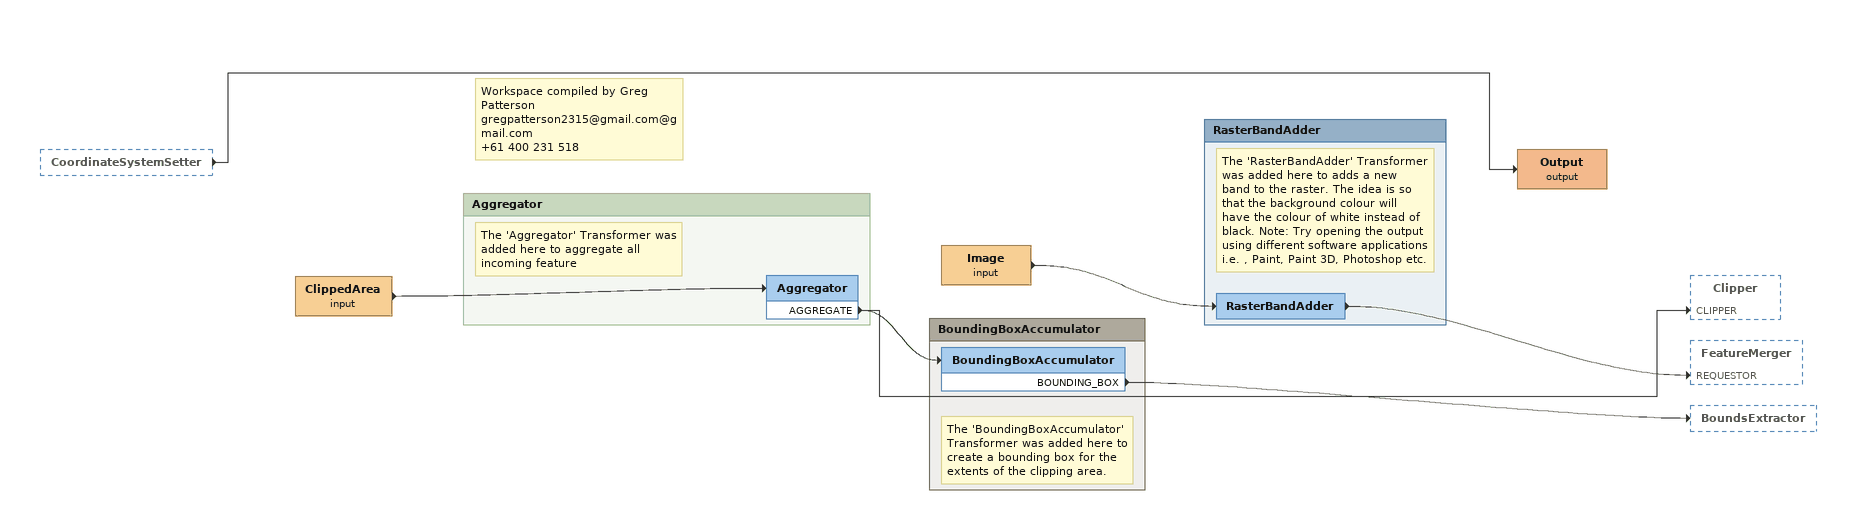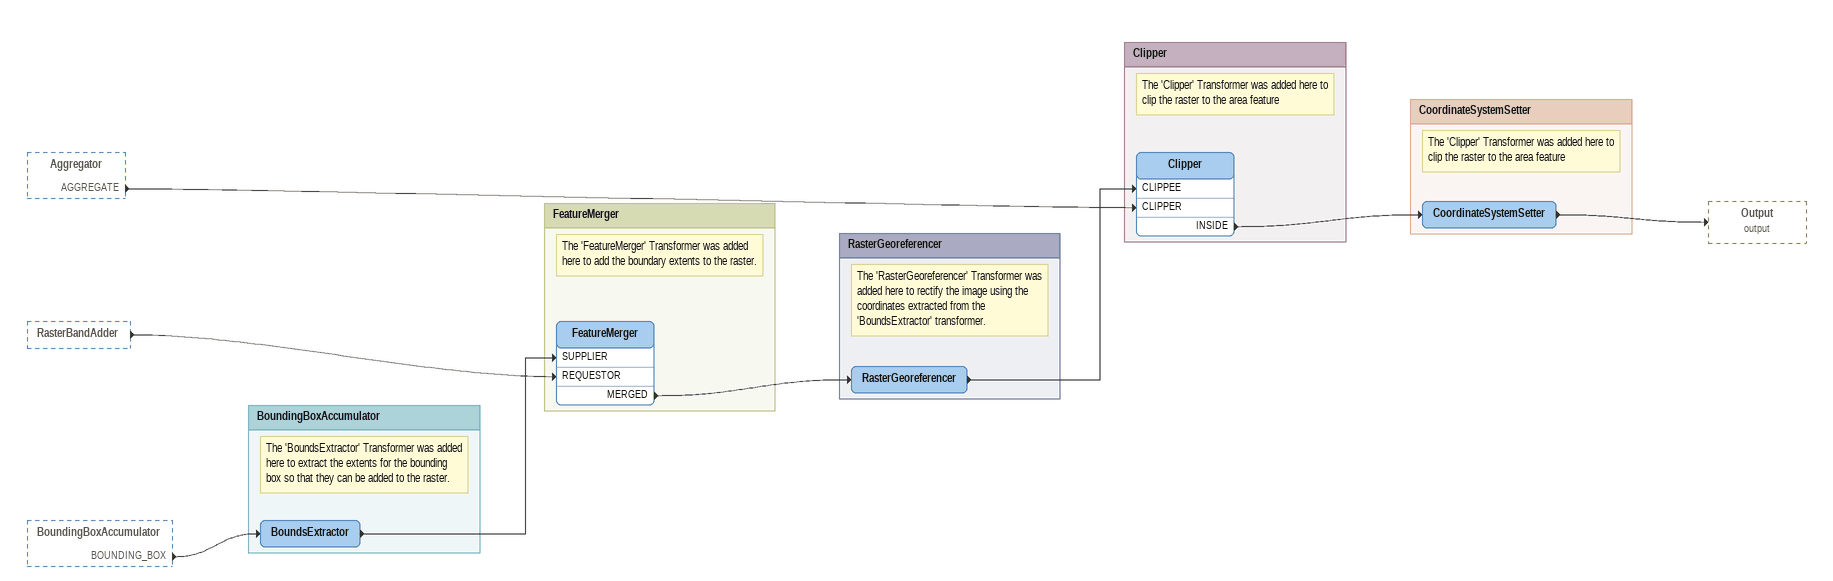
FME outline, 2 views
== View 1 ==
CoordinateSystemSetter [outside]
    -> Output (output)
Note: Workspace compiled by Greg Patterson / gregpatterson2315@gmail.com@gmail.com / +61 400 231 518
ClippedArea (input)
    -> Aggregator
Image (input)
    -> RasterBandAdder
Output (output)

Bookmark: Aggregator
Note: The 'Aggregator' Transformer was added here to aggregate all incoming feature
Aggregator
    AGGREGATE -> Clipper [CLIPPER]
    AGGREGATE -> BoundingBoxAccumulator

Bookmark: BoundingBoxAccumulator
Note: The 'BoundingBoxAccumulator' Transformer was added here to create a bounding box for the extents of the clipping area.
BoundingBoxAccumulator
    BOUNDING_BOX -> BoundsExtractor

Bookmark: RasterBandAdder
Note: The 'RasterBandAdder' Transformer was added here to adds a new band to the raster. The idea is so that the background colour will have the colour of white instead of black. Note: Try opening the output using different software applications i.e. , Paint, Paint 3D, Photoshop etc.
RasterBandAdder
    -> FeatureMerger [REQUESTOR]

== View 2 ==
Aggregator [outside]
    AGGREGATE -> Clipper [CLIPPER]
RasterBandAdder [outside]
    -> FeatureMerger [REQUESTOR]
BoundingBoxAccumulator [outside]
    BOUNDING_BOX -> BoundsExtractor

Bookmark: BoundingBoxAccumulator
Note: The 'BoundsExtractor' Transformer was added here to extract the extents for the bounding box so that they can be added to the raster.
BoundsExtractor
    -> FeatureMerger [SUPPLIER]

Bookmark: FeatureMerger
Note: The 'FeatureMerger' Transformer was added here to add the boundary extents to the raster.
FeatureMerger
    MERGED -> RasterGeoreferencer

Bookmark: RasterGeoreferencer
Note: The 'RasterGeoreferencer' Transformer was added here to rectify the image using the coordinates extracted from the 'BoundsExtractor' transformer.
RasterGeoreferencer
    -> Clipper [CLIPPEE]

Bookmark: Clipper
Note: The 'Clipper' Transformer was added here to clip the raster to the area feature
Clipper
    INSIDE -> CoordinateSystemSetter

Bookmark: CoordinateSystemSetter
Note: The 'Clipper' Transformer was added here to clip the raster to the area feature
CoordinateSystemSetter
    -> Output (output)
